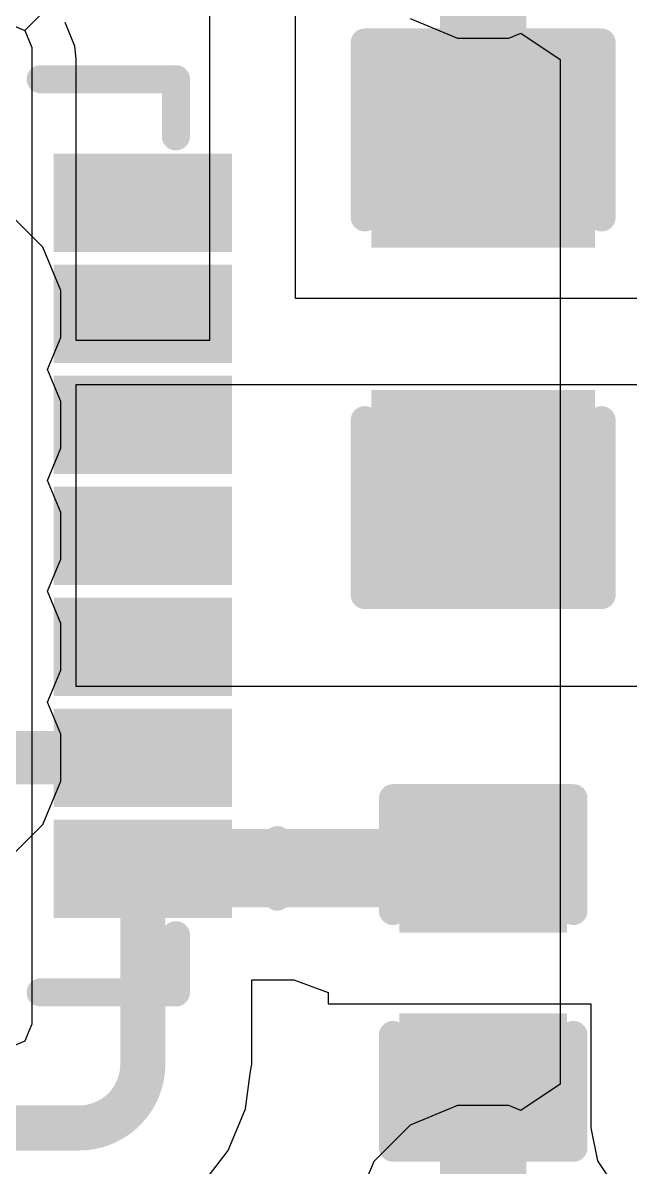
# Model space of a CAD drawing. Header units: inches. Extents: x -12 to 5357, y -8 to 5291.
# Drawn here: x 7.26 to 9.99, y 9.52 to 14.68 of the extents above; entities that cross this region are included whole.
import ezdxf

# ---------------------------------------------------------------- set-up
doc = ezdxf.new("R2010")
doc.units = ezdxf.units.IN
for name, color, linetype in [('Power', 76, 'Continuous'), ('Top Layer', 1, 'Continuous'), ('Top Overlay', 2, 'Continuous'), ('Top Paste', 8, 'Continuous'), ('Top Solder', 216, 'Continuous')]:
    doc.layers.add(name, color=color, linetype=linetype)

# ---------------------------------------------------------------- blocks, each defined once
blk = doc.blocks.new('14_VSON__4_3__20')
at = {"layer": 'Top Layer'}
for points in [[(-1.7, 1.62), (-1.1, 1.62), (-1.1, 1.38), (-1.7, 1.38)], [(-1.7, 1.12), (-1.1, 1.12), (-1.1, 0.88), (-1.7, 0.88)], [(-1.7, 0.62), (-1.1, 0.62), (-1.1, 0.38), (-1.7, 0.38)], [(-1.7, 0.12), (-1.1, 0.12), (-1.1, -0.12), (-1.7, -0.12)], [(-1.7, -0.38), (-1.1, -0.38), (-1.1, -0.62), (-1.7, -0.62)], [(-1.7, -0.88), (-1.1, -0.88), (-1.1, -1.12), (-1.7, -1.12)], [(-1.7, -1.38), (-1.1, -1.38), (-1.1, -1.62), (-1.7, -1.62)]]:
    blk.add_hatch(color=1, dxfattribs=at).paths.add_polyline_path(points)
at = {"layer": 'Top Paste'}
for points in [[(-1.7, 1.62), (-1.1, 1.62), (-1.1, 1.38), (-1.7, 1.38)], [(-1.7, 1.12), (-1.1, 1.12), (-1.1, 0.88), (-1.7, 0.88)], [(-1.7, 0.62), (-1.1, 0.62), (-1.1, 0.38), (-1.7, 0.38)], [(-1.7, 0.12), (-1.1, 0.12), (-1.1, -0.12), (-1.7, -0.12)], [(-1.7, -0.38), (-1.1, -0.38), (-1.1, -0.62), (-1.7, -0.62)], [(-1.7, -0.88), (-1.1, -0.88), (-1.1, -1.12), (-1.7, -1.12)], [(-1.7, -1.38), (-1.1, -1.38), (-1.1, -1.62), (-1.7, -1.62)]]:
    blk.add_hatch(color=8, dxfattribs=at).paths.add_polyline_path(points)
at = {"layer": 'Top Solder'}
for points in [[(-1.8016, 1.7216), (-0.9984, 1.7216), (-0.9984, 1.2784), (-1.8016, 1.2784)], [(-1.8016, 1.2216), (-0.9984, 1.2216), (-0.9984, 0.7784), (-1.8016, 0.7784)], [(-1.8016, 0.7216), (-0.9984, 0.7216), (-0.9984, 0.2784), (-1.8016, 0.2784)], [(-1.8016, 0.2216), (-0.9984, 0.2216), (-0.9984, -0.2216), (-1.8016, -0.2216)], [(-1.8016, -0.2784), (-0.9984, -0.2784), (-0.9984, -0.7216), (-1.8016, -0.7216)], [(-1.8016, -0.7784), (-0.9984, -0.7784), (-0.9984, -1.2216), (-1.8016, -1.2216)], [(-1.8016, -1.2784), (-0.9984, -1.2784), (-0.9984, -1.7216), (-1.8016, -1.7216)]]:
    blk.add_hatch(color=216, dxfattribs=at).paths.add_polyline_path(points)
at = {"layer": 'Top Overlay'}
for points in [[(-0.9398, 2.0574, 0.127, 0.127, 0), (-1.5494, 2.0574, 0.127, 0.127, 0)], [(-1.5494, 2.0501, 0.127, 0.127, 0), (-1.5494, 1.8001, 0.127, 0.127, 0)], [(-1.8796, 1.4986, 0.127, 0.127, 0), (-2.0066, 1.6256, 0.127, 0.127, 0)], [(-2.0066, 1.6256, 0.127, 0.127, 0), (-2.0066, 1.3716, 0.127, 0.127, 0)], [(-1.8796, 1.4986, 0.127, 0.127, 0), (-2.0066, 1.3716, 0.127, 0.127, 0)], [(-1.5494, -1.8001, 0.127, 0.127, 0), (-1.5494, -2.0501, 0.127, 0.127, 0)], [(-0.9398, -2.0574, 0.127, 0.127, 0), (-1.5494, -2.0574, 0.127, 0.127, 0)]]:
    blk.add_lwpolyline(points, format="xyseb", dxfattribs=at)
for points in [[(-1.5812, 2.0574, 0.0635, 0.0635, 1), (-1.5176, 2.0574, 0.0635, 0.0635, 1)], [(-0.9715, 2.0574, 0.0635, 0.0635, 1), (-0.908, 2.0574, 0.0635, 0.0635, 1)], [(-1.5812, 2.0501, 0.0635, 0.0635, 1), (-1.5176, 2.0501, 0.0635, 0.0635, 1)], [(-1.5812, 1.8001, 0.0635, 0.0635, 1), (-1.5176, 1.8001, 0.0635, 0.0635, 1)], [(-2.0383, 1.6256, 0.0635, 0.0635, 1), (-1.9748, 1.6256, 0.0635, 0.0635, 1)], [(-2.0383, 1.6256, 0.0635, 0.0635, 1), (-1.9748, 1.6256, 0.0635, 0.0635, 1)], [(-1.9114, 1.4986, 0.0635, 0.0635, 1), (-1.8478, 1.4986, 0.0635, 0.0635, 1)], [(-1.9114, 1.4986, 0.0635, 0.0635, 1), (-1.8478, 1.4986, 0.0635, 0.0635, 1)], [(-2.0383, 1.3716, 0.0635, 0.0635, 1), (-1.9748, 1.3716, 0.0635, 0.0635, 1)], [(-2.0383, 1.3716, 0.0635, 0.0635, 1), (-1.9748, 1.3716, 0.0635, 0.0635, 1)], [(-1.5812, -1.8001, 0.0635, 0.0635, 1), (-1.5177, -1.8001, 0.0635, 0.0635, 1)], [(-1.5812, -2.0501, 0.0635, 0.0635, 1), (-1.5177, -2.0501, 0.0635, 0.0635, 1)], [(-1.5812, -2.0574, 0.0635, 0.0635, 1), (-1.5176, -2.0574, 0.0635, 0.0635, 1)], [(-0.9715, -2.0574, 0.0635, 0.0635, 1), (-0.908, -2.0574, 0.0635, 0.0635, 1)]]:
    blk.add_lwpolyline(points, format="xyseb", close=True, dxfattribs=at)
at = {"layer": 'Top Solder'}
for p, q in [((-0.8866, 2.2322), (-0.8678, 2.2778)), ((-0.8678, 2.2778), (-0.8222, 2.2966)), ((-0.8678, 2.2778), (-0.8678, 2.2778)), ((-0.8678, 2.2778), (-0.8678, 2.2778)), ((-0.9, 2.2), (-0.8866, 2.2322)), ((-0.9, -2.2), (-0.9, 2.2)), ((-0.9, 2.2), (-0.9, 2.2)), ((-0.9, 2.2), (-0.9, 2.2)), ((-0.8678, -2.2778), (-0.9, -2.2)), ((-0.8678, -2.2778), (-5350.8161, -5279.0699)), ((-0.79, -2.31), (-0.8678, -2.2778))]:
    blk.add_line(p, q, dxfattribs=at)
blk = doc.blocks.new('C___0402_114')
at = {"layer": 'Top Layer'}
for points in [[(-0.6985, -0.3175), (-0.6985, 0.3175), (-0.2413, 0.3175), (-0.2413, -0.3175)], [(0.2413, -0.3175), (0.2413, 0.3175), (0.6985, 0.3175), (0.6985, -0.3175)]]:
    blk.add_hatch(color=1, dxfattribs=at).paths.add_polyline_path(points)
at = {"layer": 'Top Paste'}
for points in [[(-0.6985, -0.3175), (-0.6985, 0.3175), (-0.2413, 0.3175), (-0.2413, -0.3175)], [(0.2413, -0.3175), (0.2413, 0.3175), (0.6985, 0.3175), (0.6985, -0.3175)]]:
    blk.add_hatch(color=8, dxfattribs=at).paths.add_polyline_path(points)
at = {"layer": 'Top Solder'}
for points in [[(-0.7585, -0.3775), (-0.7585, 0.3775), (-0.1813, 0.3775), (-0.1813, -0.3775)], [(0.1813, -0.3775), (0.1813, 0.3775), (0.7585, 0.3775), (0.7585, -0.3775)]]:
    blk.add_hatch(color=216, dxfattribs=at).paths.add_polyline_path(points)
at = {"layer": 'Top Overlay'}
for points in [[(-0.7874, 0.4064, 0.127, 0.127, 0), (-0.2794, 0.4064, 0.127, 0.127, 0)], [(-0.7874, 0.4064, 0.127, 0.127, 0), (-0.7874, -0.4064, 0.127, 0.127, 0)], [(0.2794, 0.4064, 0.127, 0.127, 0), (0.7874, 0.4064, 0.127, 0.127, 0)], [(0.7874, 0.4064, 0.127, 0.127, 0), (0.7874, -0.4064, 0.127, 0.127, 0)], [(-0.7874, -0.4064, 0.127, 0.127, 0), (-0.2794, -0.4064, 0.127, 0.127, 0)], [(0.7874, -0.4064, 0.127, 0.127, 0), (0.2794, -0.4064, 0.127, 0.127, 0)]]:
    blk.add_lwpolyline(points, format="xyseb", dxfattribs=at)
for points in [[(-0.8191, 0.4064, 0.0635, 0.0635, 1), (-0.7556, 0.4064, 0.0635, 0.0635, 1)], [(-0.8191, 0.4064, 0.0635, 0.0635, 1), (-0.7556, 0.4064, 0.0635, 0.0635, 1)], [(-0.3111, 0.4064, 0.0635, 0.0635, 1), (-0.2477, 0.4064, 0.0635, 0.0635, 1)], [(0.2477, 0.4064, 0.0635, 0.0635, 1), (0.3111, 0.4064, 0.0635, 0.0635, 1)], [(0.7556, 0.4064, 0.0635, 0.0635, 1), (0.8191, 0.4064, 0.0635, 0.0635, 1)], [(0.7556, 0.4064, 0.0635, 0.0635, 1), (0.8191, 0.4064, 0.0635, 0.0635, 1)], [(-0.8192, -0.4064, 0.0635, 0.0635, 1), (-0.7557, -0.4064, 0.0635, 0.0635, 1)], [(-0.8192, -0.4064, 0.0635, 0.0635, 1), (-0.7557, -0.4064, 0.0635, 0.0635, 1)], [(-0.3111, -0.4064, 0.0635, 0.0635, 1), (-0.2477, -0.4064, 0.0635, 0.0635, 1)], [(0.2477, -0.4064, 0.0635, 0.0635, 1), (0.3111, -0.4064, 0.0635, 0.0635, 1)], [(0.7556, -0.4064, 0.0635, 0.0635, 1), (0.8191, -0.4064, 0.0635, 0.0635, 1)], [(0.7556, -0.4064, 0.0635, 0.0635, 1), (0.8191, -0.4064, 0.0635, 0.0635, 1)]]:
    blk.add_lwpolyline(points, format="xyseb", close=True, dxfattribs=at)
blk = doc.blocks.new('C___0603_118')
at = {"layer": 'Top Layer'}
for points in [[(-0.381, 0.4445), (-0.381, -0.4445), (-1.143, -0.4445), (-1.143, 0.4445)], [(1.143, 0.4445), (1.143, -0.4445), (0.381, -0.4445), (0.381, 0.4445)]]:
    blk.add_hatch(color=1, dxfattribs=at).paths.add_polyline_path(points)
at = {"layer": 'Top Paste'}
for points in [[(-0.381, 0.4445), (-0.381, -0.4445), (-1.143, -0.4445), (-1.143, 0.4445)], [(1.143, 0.4445), (1.143, -0.4445), (0.381, -0.4445), (0.381, 0.4445)]]:
    blk.add_hatch(color=8, dxfattribs=at).paths.add_polyline_path(points)
at = {"layer": 'Top Solder'}
for points in [[(-0.321, 0.5045), (-0.321, -0.5045), (-1.203, -0.5045), (-1.203, 0.5045)], [(1.203, 0.5045), (1.203, -0.5045), (0.321, -0.5045), (0.321, 0.5045)]]:
    blk.add_hatch(color=216, dxfattribs=at).paths.add_polyline_path(points)
at = {"layer": 'Top Overlay'}
for points in [[(-0.4572, 0.5334, 0.127, 0.127, 0), (-1.2446, 0.5334, 0.127, 0.127, 0)], [(-1.2446, -0.5334, 0.127, 0.127, 0), (-1.2446, 0.5334, 0.127, 0.127, 0)], [(1.2446, 0.5334, 0.127, 0.127, 0), (0.4572, 0.5334, 0.127, 0.127, 0)], [(1.2446, -0.5334, 0.127, 0.127, 0), (1.2446, 0.5334, 0.127, 0.127, 0)], [(-0.4572, -0.5334, 0.127, 0.127, 0), (-1.2446, -0.5334, 0.127, 0.127, 0)], [(1.2446, -0.5334, 0.127, 0.127, 0), (0.4572, -0.5334, 0.127, 0.127, 0)]]:
    blk.add_lwpolyline(points, format="xyseb", dxfattribs=at)
for points in [[(-1.2763, 0.5334, 0.0635, 0.0635, 1), (-1.2128, 0.5334, 0.0635, 0.0635, 1)], [(-1.2763, 0.5334, 0.0635, 0.0635, 1), (-1.2128, 0.5334, 0.0635, 0.0635, 1)], [(-0.4889, 0.5334, 0.0635, 0.0635, 1), (-0.4254, 0.5334, 0.0635, 0.0635, 1)], [(0.4255, 0.5334, 0.0635, 0.0635, 1), (0.489, 0.5334, 0.0635, 0.0635, 1)], [(1.2129, 0.5334, 0.0635, 0.0635, 1), (1.2764, 0.5334, 0.0635, 0.0635, 1)], [(1.2129, 0.5334, 0.0635, 0.0635, 1), (1.2764, 0.5334, 0.0635, 0.0635, 1)], [(-1.2764, -0.5334, 0.0635, 0.0635, 1), (-1.2128, -0.5334, 0.0635, 0.0635, 1)], [(-1.2764, -0.5334, 0.0635, 0.0635, 1), (-1.2128, -0.5334, 0.0635, 0.0635, 1)], [(-0.4889, -0.5334, 0.0635, 0.0635, 1), (-0.4254, -0.5334, 0.0635, 0.0635, 1)], [(0.4255, -0.5334, 0.0635, 0.0635, 1), (0.489, -0.5334, 0.0635, 0.0635, 1)], [(1.2129, -0.5334, 0.0635, 0.0635, 1), (1.2764, -0.5334, 0.0635, 0.0635, 1)], [(1.2129, -0.5334, 0.0635, 0.0635, 1), (1.2764, -0.5334, 0.0635, 0.0635, 1)]]:
    blk.add_lwpolyline(points, format="xyseb", close=True, dxfattribs=at)

msp = doc.modelspace()

# ---------------------------------------------------------------- hatches: boundary and pattern name
at = {"layer": 'Top Layer'}
for points in [[(6.8967, 11.2483), (8.0967, 11.2483), (8.0967, 11.4883), (6.8967, 11.4883)], [(7.4967, 10.6939), (9.3307, 10.6939), (9.3307, 11.0476), (7.4967, 11.0476)]]:
    msp.add_hatch(color=1, dxfattribs=at).paths.add_polyline_path(points)

# ---------------------------------------------------------------- linework, layer by layer
at = {"layer": 'Power'}
for p, q in [((9.0014, 14.6998), (9.2149, 14.6114)), ((9.2149, 14.6114), (9.4461, 14.6114)), ((9.4461, 14.6114), (9.4996, 14.6335)), ((9.4996, 14.6335), (9.6774, 14.5147)), ((9.6774, 14.5147), (9.6774, 9.8979)), ((7.3469, 13.6691), (7.1975, 13.8185)), ((7.4277, 13.4739), (7.3469, 13.6691)), ((7.4277, 13.2627), (7.4277, 13.4739)), ((7.3679, 13.1183), (7.4277, 13.2627)), ((7.4277, 12.9739), (7.3679, 13.1183)), ((7.4277, 12.7627), (7.4277, 12.9739)), ((7.3679, 12.6183), (7.4277, 12.7627)), ((7.4277, 12.4739), (7.3679, 12.6183)), ((7.4277, 12.2627), (7.4277, 12.4739)), ((7.3679, 12.1183), (7.4277, 12.2627)), ((7.4277, 11.9739), (7.3679, 12.1183)), ((7.4277, 11.7627), (7.4277, 11.9739)), ((7.3679, 11.6183), (7.4277, 11.7627)), ((7.4277, 11.4739), (7.3679, 11.6183)), ((7.4277, 11.2627), (7.4277, 11.4739)), ((7.3469, 11.0675), (7.4277, 11.2627)), ((7.1975, 10.9181), (7.3469, 11.0675)), ((9.6774, 9.8979), (9.4996, 9.7791)), ((9.2151, 9.8012), (9.0015, 9.7127)), ((9.4462, 9.8012), (9.2151, 9.8012)), ((9.4996, 9.7791), (9.4462, 9.8012)), ((9.0015, 9.7127), (8.8381, 9.5493)), ((8.8381, 9.5493), (8.7497, 9.3358))]:
    msp.add_line(p, q, dxfattribs=at)
at = {"layer": 'Top Layer'}
for p, q in [((8.0967, 17.3521), (8.0967, 13.2483)), ((8.4852, 13.4384), (8.4852, 17.3521)), ((7.491, 14.5741), (7.4466, 14.6812)), ((7.4967, 14.5161), (7.491, 14.5741)), ((7.4967, 13.2483), (7.4967, 14.5161)), ((12.9422, 13.4384), (8.4852, 13.4384)), ((8.0967, 13.2483), (7.4967, 13.2483)), ((7.4967, 13.0499), (12.9422, 13.0499)), ((7.4967, 11.6894), (7.4967, 13.0499)), ((10.2044, 11.6894), (7.4967, 11.6894)), ((8.2888, 9.987), (8.2888, 10.3673)), ((8.2888, 10.3673), (8.4777, 10.3673)), ((8.4777, 10.3673), (8.4777, 10.3673)), ((8.4777, 10.3673), (8.6322, 10.3109)), ((8.6322, 10.3109), (8.6322, 10.2587)), ((8.6322, 10.2587), (9.8159, 10.2587)), ((9.8159, 10.2587), (9.8159, 9.6999)), ((8.2805, 9.9452), (8.2888, 9.987)), ((8.2595, 9.7861), (8.2805, 9.9452)), ((8.1819, 9.5989), (8.2595, 9.7861)), ((9.8159, 9.6999), (9.8455, 9.5512)), ((8.0586, 9.4381), (8.1819, 9.5989)), ((9.8455, 9.5512), (9.9297, 9.4252))]:
    msp.add_line(p, q, dxfattribs=at)
for points in [[(9.3305, 14.1084, 0.3894, 0.3894, 0), (9.3305, 15.1924, 0.3894, 0.3894, 0)], [(7.7967, 9.987, 0.2032, 0.2032, 0), (7.7967, 10.8683, 0.2032, 0.2032, 0)], [(9.3307, 9.2202, 0.3894, 0.3894, 0), (9.3307, 9.9285, 0.3894, 0.3894, 0)], [(7.7967, 9.987, 0.2032, 0.2032, -0.414214), (7.5096, 9.6999, 0.2032, 0.2032, 0)], [(4.4754, 9.6999, 0.2032, 0.2032, 0), (7.5096, 9.6999, 0.2032, 0.2032, 0)]]:
    msp.add_lwpolyline(points, format="xyseb", dxfattribs=at)
for points in [[(9.2331, 14.1084, 0.1947, 0.1947, 1), (9.4278, 14.1084, 0.1947, 0.1947, 1)], [(7.7459, 10.8683, 0.1016, 0.1016, 1), (7.8475, 10.8683, 0.1016, 0.1016, 1)], [(9.2333, 9.9285, 0.1947, 0.1947, 1), (9.428, 9.9285, 0.1947, 0.1947, 1)], [(7.7459, 9.987, 0.1016, 0.1016, 1), (7.8475, 9.987, 0.1016, 0.1016, 1)], [(7.7459, 9.987, 0.1016, 0.1016, 1), (7.8475, 9.987, 0.1016, 0.1016, 1)], [(7.4588, 9.6999, 0.1016, 0.1016, 1), (7.5604, 9.6999, 0.1016, 0.1016, 1)], [(7.4588, 9.6999, 0.1016, 0.1016, 1), (7.5604, 9.6999, 0.1016, 0.1016, 1)]]:
    msp.add_lwpolyline(points, format="xyseb", close=True, dxfattribs=at)

# ---------------------------------------------------------------- block references
for name, p, rotation in [('14_VSON__4_3__20', (6.3967, 12.3683), 180), ('C___0603_118', (9.3305, 13.3464), 270), ('C___0402_114', (9.3307, 10.3984), 90)]:
    msp.add_blockref(name, p, dxfattribs=dict(rotation=rotation))

doc.saveas('drawing.dxf')
